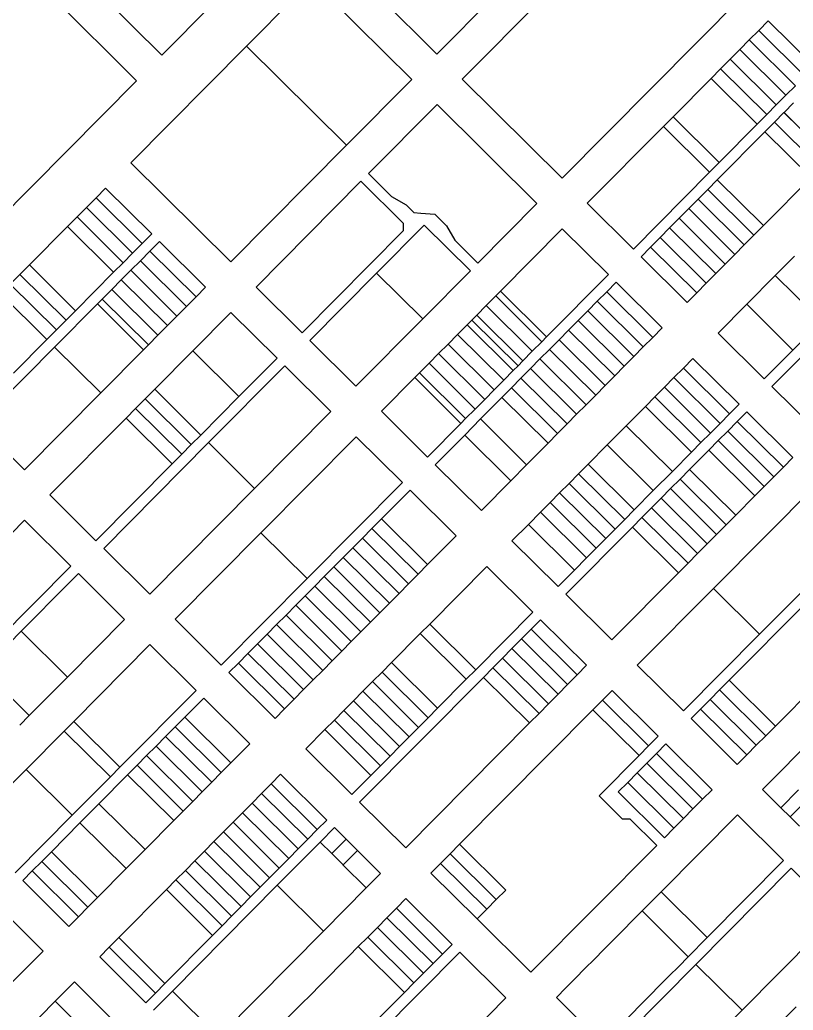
# Model space of a CAD drawing. Header units: inches. Extents: x 486468 to 494399, y 5455955 to 5460553.
# Drawn here: x 490676 to 491111, y 5458125 to 5458682 of the extents above; entities that cross this region are included whole.
import ezdxf

# ---------------------------------------------------------------- set-up
doc = ezdxf.new("R2010")
doc.units = ezdxf.units.IN
doc.header["$MEASUREMENT"] = 0
doc.layers.add('ParcelLines', color=10, linetype='Continuous')

msp = doc.modelspace()

# ---------------------------------------------------------------- linework, layer by layer
at = {"layer": 'ParcelLines', "color": 1}
for p, q in [((490741.336, 5458648.107), (490612.887, 5458775.606)), ((490924.634, 5458648.909), (491026.482, 5458751.61)), ((490698.437, 5458719.057), (490755.536, 5458662.407)), ((490854.084, 5458718.908), (490910.333, 5458663.059)), ((490803.125, 5458667.557), (490839.884, 5458704.607)), ((490839.884, 5458704.607), (490896.185, 5458648.808)), ((490910.333, 5458663.059), (490948.983, 5458702.059)), ((491082.631, 5458695.912), (490980.784, 5458593.21)), ((490755.536, 5458662.407), (490783.635, 5458690.707)), ((491096.841, 5458681.823), (491091.479, 5458676.419)), ((491122.782, 5458656.1), (491096.841, 5458681.823)), ((491091.479, 5458676.419), (491086.116, 5458671.014)), ((491117.42, 5458650.694), (491091.479, 5458676.419)), ((491086.116, 5458671.014), (491080.754, 5458665.61)), ((491086.116, 5458671.014), (491112.059, 5458645.289)), ((490738.038, 5458601.958), (490803.125, 5458667.557)), ((490803.125, 5458667.557), (490859.374, 5458611.747)), ((491080.754, 5458665.61), (491075.392, 5458660.206)), ((491106.697, 5458639.884), (491080.754, 5458665.61)), ((491075.392, 5458660.206), (491070.029, 5458654.801)), ((491075.392, 5458660.206), (491101.335, 5458634.478)), ((491070.029, 5458654.801), (491064.667, 5458649.397)), ((491095.973, 5458629.073), (491070.029, 5458654.801)), ((490635.792, 5458541.71), (490741.336, 5458648.107)), ((490896.185, 5458648.808), (490859.374, 5458611.747)), ((490980.784, 5458593.21), (490924.634, 5458648.909)), ((491064.667, 5458649.397), (491043.218, 5458627.779)), ((491064.667, 5458649.397), (491090.611, 5458623.667)), ((491106.697, 5458639.884), (491112.059, 5458645.289)), ((491101.335, 5458634.478), (491106.697, 5458639.884)), ((490910.434, 5458634.659), (490871.886, 5458595.858)), ((490936.384, 5458608.959), (490910.434, 5458634.659)), ((491095.973, 5458629.073), (491101.335, 5458634.478)), ((491111.023, 5458635.592), (491105.706, 5458630.232)), ((491043.218, 5458627.779), (491037.856, 5458622.375)), ((491043.218, 5458627.779), (491069.164, 5458602.046)), ((491090.611, 5458623.667), (491095.973, 5458629.073)), ((491094.936, 5458619.375), (491100.298, 5458624.781)), ((491100.298, 5458624.781), (491105.661, 5458630.186)), ((491126.242, 5458599.052), (491100.298, 5458624.781)), ((491105.661, 5458630.186), (491105.706, 5458630.232)), ((491105.661, 5458630.186), (491131.604, 5458604.459)), ((491105.706, 5458630.232), (491131.649, 5458604.504)), ((491037.856, 5458622.375), (490994.957, 5458579.14)), ((491063.802, 5458596.641), (491037.856, 5458622.375)), ((491068.126, 5458592.347), (491094.936, 5458619.375)), ((491069.164, 5458602.046), (491090.611, 5458623.667)), ((491094.936, 5458619.375), (491120.88, 5458593.646)), ((490859.374, 5458611.747), (490794.287, 5458546.208)), ((490940.684, 5458604.659), (490936.384, 5458608.959)), ((490966.635, 5458578.96), (490940.684, 5458604.659)), ((490794.287, 5458546.208), (490738.038, 5458601.958)), ((491063.802, 5458596.641), (491069.164, 5458602.046)), ((490808.537, 5458532.008), (490867.586, 5458591.508)), ((490867.586, 5458591.508), (490891.404, 5458567.92)), ((490871.886, 5458595.858), (490884.836, 5458582.959)), ((491020.907, 5458553.398), (491063.802, 5458596.641)), ((491062.763, 5458586.941), (491068.126, 5458592.347)), ((491094.072, 5458566.612), (491068.126, 5458592.347)), ((491120.88, 5458593.646), (491094.072, 5458566.612)), ((490718.529, 5458582.268), (490723.889, 5458587.658)), ((490723.889, 5458587.658), (490749.838, 5458561.958)), ((491057.401, 5458581.535), (491062.763, 5458586.941)), ((491062.763, 5458586.941), (491088.71, 5458561.206)), ((490713.149, 5458576.848), (490718.529, 5458582.268)), ((490718.529, 5458582.268), (490744.489, 5458556.558)), ((490884.836, 5458582.959), (490893.086, 5458578.259)), ((491052.039, 5458576.13), (491057.401, 5458581.535)), ((491083.349, 5458555.799), (491057.401, 5458581.535)), ((490707.8, 5458571.448), (490713.149, 5458576.848)), ((490739.079, 5458551.118), (490713.149, 5458576.848)), ((490893.086, 5458578.259), (490897.386, 5458574.009)), ((490933.435, 5458545.509), (490966.635, 5458578.96)), ((490994.957, 5458579.14), (491020.907, 5458553.398)), ((491046.677, 5458570.724), (491052.039, 5458576.13)), ((491052.039, 5458576.13), (491077.987, 5458550.392)), ((490702.44, 5458566.059), (490707.8, 5458571.448)), ((490707.8, 5458571.448), (490733.73, 5458545.718)), ((490897.386, 5458574.009), (490901.336, 5458573.659)), ((490901.336, 5458573.659), (490909.236, 5458572.959)), ((490909.236, 5458572.959), (490915.736, 5458566.509)), ((491041.315, 5458565.318), (491046.677, 5458570.724)), ((491072.625, 5458544.986), (491046.677, 5458570.724)), ((490681.001, 5458544.449), (490702.44, 5458566.059)), ((490702.44, 5458566.059), (490728.37, 5458540.329)), ((490891.424, 5458563.679), (490834.537, 5458506.308)), ((490876.386, 5458539.859), (490903.236, 5458566.909)), ((490891.404, 5458567.92), (490891.424, 5458563.679)), ((490903.236, 5458566.909), (490929.185, 5458541.159)), ((490915.736, 5458566.509), (490920.486, 5458558.359)), ((490946.135, 5458529.71), (490980.885, 5458564.76)), ((490980.885, 5458564.76), (491006.835, 5458539.062)), ((491035.953, 5458559.913), (491041.315, 5458565.318)), ((491041.315, 5458565.318), (491067.264, 5458539.579)), ((491094.072, 5458566.612), (491088.71, 5458561.206)), ((490749.838, 5458561.958), (490744.489, 5458556.558)), ((490920.486, 5458558.359), (490933.435, 5458545.509)), ((491030.591, 5458554.507), (491035.953, 5458559.913)), ((491061.902, 5458534.172), (491035.953, 5458559.913)), ((491088.71, 5458561.206), (491083.349, 5458555.799)), ((490744.489, 5458556.558), (490739.079, 5458551.118)), ((490748.788, 5458552.258), (490754.138, 5458557.658)), ((490754.138, 5458557.658), (490780.138, 5458531.908)), ((491025.228, 5458549.101), (491030.591, 5458554.507)), ((491030.591, 5458554.507), (491056.54, 5458528.766)), ((491083.349, 5458555.799), (491077.987, 5458550.392)), ((490739.079, 5458551.118), (490733.73, 5458545.718)), ((490738.08, 5458541.468), (490743.429, 5458546.858)), ((490743.429, 5458546.858), (490748.788, 5458552.258)), ((490743.429, 5458546.858), (490769.408, 5458521.098)), ((490774.758, 5458526.488), (490748.788, 5458552.258)), ((491051.179, 5458523.359), (491025.228, 5458549.101)), ((491077.987, 5458550.392), (491072.625, 5458544.986)), ((491111.515, 5458549.333), (491100.775, 5458538.523)), ((490675.621, 5458539.029), (490681.001, 5458544.449)), ((490706.931, 5458518.719), (490681.001, 5458544.449)), ((490733.73, 5458545.718), (490728.37, 5458540.329)), ((490732.68, 5458536.019), (490738.08, 5458541.468)), ((490764.048, 5458515.698), (490738.08, 5458541.468)), ((491072.625, 5458544.986), (491067.264, 5458539.579)), ((490670.242, 5458533.609), (490675.621, 5458539.029)), ((490675.621, 5458539.029), (490701.581, 5458513.319)), ((490728.37, 5458540.329), (490706.931, 5458518.719)), ((490727.33, 5458530.619), (490732.68, 5458536.019)), ((490732.68, 5458536.019), (490758.699, 5458510.298)), ((490838.837, 5458502.008), (490876.386, 5458539.859)), ((490902.337, 5458514.109), (490876.386, 5458539.859)), ((490929.185, 5458541.159), (490902.337, 5458514.109)), ((491006.835, 5458539.062), (490972.066, 5458503.981)), ((491067.264, 5458539.579), (491061.902, 5458534.172)), ((491100.775, 5458538.523), (491084.665, 5458522.333)), ((491100.775, 5458538.523), (491126.755, 5458512.744)), ((490696.201, 5458507.899), (490670.242, 5458533.609)), ((490721.98, 5458525.219), (490727.33, 5458530.619)), ((490753.32, 5458504.879), (490727.33, 5458530.619)), ((490780.138, 5458531.908), (490774.758, 5458526.488)), ((490808.537, 5458532.008), (490834.537, 5458506.308)), ((491005.885, 5458529.412), (491011.185, 5458534.762)), ((491011.185, 5458534.762), (491037.135, 5458509.012)), ((491061.902, 5458534.172), (491056.54, 5458528.766)), ((490664.882, 5458528.209), (490690.852, 5458502.499)), ((490719.29, 5458522.509), (490721.98, 5458525.219)), ((490721.98, 5458525.219), (490747.94, 5458499.459)), ((490774.758, 5458526.488), (490769.408, 5458521.098)), ((490938.086, 5458521.61), (490943.445, 5458527)), ((490943.445, 5458527), (490946.135, 5458529.71)), ((490969.376, 5458501.271), (490943.445, 5458527)), ((490972.066, 5458503.981), (490946.135, 5458529.71)), ((491000.535, 5458524.012), (491005.885, 5458529.412)), ((491031.856, 5458503.692), (491005.885, 5458529.412)), ((491056.54, 5458528.766), (491051.179, 5458523.359)), ((490695.192, 5458498.209), (490719.29, 5458522.509)), ((490745.25, 5458496.749), (490719.29, 5458522.509)), ((490769.408, 5458521.098), (490764.048, 5458515.698)), ((490932.737, 5458516.21), (490938.086, 5458521.61)), ((490938.086, 5458521.61), (490964.026, 5458495.871)), ((490995.185, 5458518.611), (491000.535, 5458524.012)), ((491000.535, 5458524.012), (491026.496, 5458498.302)), ((491084.665, 5458522.333), (491068.585, 5458506.163)), ((491110.655, 5458496.543), (491084.665, 5458522.333)), ((490701.581, 5458513.319), (490696.201, 5458507.899)), ((490706.931, 5458518.719), (490701.581, 5458513.319)), ((490764.048, 5458515.698), (490758.699, 5458510.298)), ((490772.948, 5458496.148), (490794.388, 5458517.758)), ((490794.388, 5458517.758), (490820.337, 5458492.008)), ((490902.337, 5458514.109), (490864.788, 5458476.26)), ((490927.337, 5458510.759), (490930.027, 5458513.469)), ((490930.027, 5458513.469), (490932.737, 5458516.21)), ((490955.986, 5458487.761), (490930.027, 5458513.469)), ((490958.676, 5458490.471), (490932.737, 5458516.21)), ((490989.806, 5458513.191), (490995.185, 5458518.611)), ((491021.146, 5458492.902), (490995.185, 5458518.611)), ((490696.201, 5458507.899), (490690.852, 5458502.499)), ((490758.699, 5458510.298), (490753.32, 5458504.879)), ((490921.987, 5458505.359), (490927.337, 5458510.759)), ((490927.337, 5458510.759), (490953.296, 5458485.051)), ((490979.106, 5458502.391), (490984.456, 5458507.791)), ((490984.456, 5458507.791), (490989.806, 5458513.191)), ((491010.396, 5458482.052), (490984.456, 5458507.791)), ((490989.806, 5458513.191), (491015.746, 5458487.452)), ((491037.135, 5458509.012), (491031.856, 5458503.692)), ((491110.655, 5458496.543), (491126.755, 5458512.744)), ((490690.852, 5458502.499), (490672.073, 5458483.58)), ((490753.32, 5458504.879), (490747.94, 5458499.459)), ((490916.627, 5458499.969), (490921.987, 5458505.359)), ((490947.946, 5458479.651), (490921.987, 5458505.359)), ((490972.066, 5458503.981), (490969.376, 5458501.271)), ((490973.726, 5458496.971), (490979.106, 5458502.391)), ((490979.106, 5458502.391), (491005.046, 5458476.652)), ((491031.856, 5458503.692), (491026.496, 5458498.302)), ((491068.585, 5458506.163), (491094.586, 5458480.363)), ((490652.294, 5458454.961), (490695.192, 5458498.209)), ((490695.192, 5458498.209), (490721.151, 5458472.449)), ((490745.25, 5458496.749), (490721.151, 5458472.449)), ((490747.94, 5458499.459), (490745.25, 5458496.749)), ((490864.788, 5458476.26), (490838.837, 5458502.008)), ((490911.277, 5458494.569), (490916.627, 5458499.969)), ((490916.627, 5458499.969), (490942.567, 5458474.231)), ((490969.376, 5458501.271), (490964.026, 5458495.871)), ((490968.346, 5458491.551), (490973.726, 5458496.971)), ((490999.696, 5458471.252), (490973.726, 5458496.971)), ((491026.496, 5458498.302), (491021.146, 5458492.902)), ((491120.325, 5458497.674), (491098.886, 5458476.113)), ((490751.481, 5458474.519), (490772.948, 5458496.148)), ((490798.898, 5458470.398), (490772.948, 5458496.148)), ((490820.337, 5458492.008), (490798.898, 5458470.398)), ((490905.897, 5458489.15), (490911.277, 5458494.569)), ((490937.217, 5458468.831), (490911.277, 5458494.569)), ((490964.026, 5458495.871), (490958.676, 5458490.471)), ((490962.996, 5458486.151), (490968.346, 5458491.551)), ((490968.346, 5458491.551), (490994.316, 5458465.832)), ((491021.146, 5458492.902), (491015.746, 5458487.452)), ((491054.436, 5458491.862), (491049.086, 5458486.462)), ((491080.386, 5458466.113), (491054.436, 5458491.862)), ((491094.586, 5458480.363), (491110.655, 5458496.543)), ((490781.809, 5458444.489), (490824.687, 5458487.708)), ((490824.687, 5458487.708), (490850.638, 5458462.009)), ((490900.547, 5458483.75), (490905.897, 5458489.15)), ((490905.897, 5458489.15), (490931.838, 5458463.411)), ((490955.986, 5458487.761), (490953.296, 5458485.051)), ((490958.676, 5458490.471), (490955.986, 5458487.761)), ((490957.646, 5458480.751), (490962.996, 5458486.151)), ((490988.936, 5458460.412), (490962.996, 5458486.151)), ((491015.746, 5458487.452), (491010.396, 5458482.052)), ((491049.086, 5458486.462), (491043.706, 5458481.042)), ((491075.026, 5458460.723), (491049.086, 5458486.462)), ((490879.088, 5458462.11), (490897.857, 5458481.04)), ((490897.857, 5458481.04), (490900.547, 5458483.75)), ((490923.828, 5458455.321), (490897.857, 5458481.04)), ((490926.488, 5458458.011), (490900.547, 5458483.75)), ((490953.296, 5458485.051), (490947.946, 5458479.651)), ((490952.296, 5458475.351), (490957.646, 5458480.751)), ((490957.646, 5458480.751), (490983.587, 5458455.011)), ((491010.396, 5458482.052), (491005.046, 5458476.652)), ((491043.706, 5458481.042), (491038.356, 5458475.642)), ((491043.706, 5458481.042), (491069.676, 5458455.323)), ((490746.131, 5458469.119), (490751.481, 5458474.519)), ((490751.481, 5458474.519), (490777.429, 5458448.768)), ((490947.946, 5458479.651), (490942.567, 5458474.231)), ((490946.917, 5458469.931), (490952.296, 5458475.351)), ((490978.237, 5458449.611), (490952.296, 5458475.351)), ((491005.046, 5458476.652), (490999.696, 5458471.252)), ((491038.356, 5458475.642), (491032.996, 5458470.252)), ((491064.296, 5458449.903), (491038.356, 5458475.642)), ((491098.886, 5458476.113), (491124.836, 5458450.314)), ((490721.151, 5458472.449), (490678.244, 5458429.211)), ((490740.751, 5458463.699), (490746.131, 5458469.119)), ((490772.079, 5458443.369), (490746.131, 5458469.119)), ((490798.898, 5458470.398), (490777.429, 5458448.768)), ((490937.217, 5458468.831), (490931.838, 5458463.411)), ((490934.898, 5458457.801), (490946.917, 5458469.931)), ((490942.567, 5458474.231), (490937.217, 5458468.831)), ((490972.857, 5458444.191), (490946.917, 5458469.931)), ((490999.696, 5458471.252), (490994.316, 5458465.832)), ((491032.996, 5458470.252), (491027.646, 5458464.852)), ((491032.996, 5458470.252), (491058.936, 5458444.513)), ((490735.401, 5458458.299), (490740.751, 5458463.699)), ((490740.751, 5458463.699), (490766.73, 5458437.97)), ((490931.838, 5458463.411), (490926.488, 5458458.011)), ((490994.316, 5458465.832), (490988.936, 5458460.412)), ((491027.646, 5458464.852), (491016.896, 5458454.002)), ((491053.587, 5458439.113), (491027.646, 5458464.852)), ((491075.026, 5458460.723), (491080.386, 5458466.113)), ((490692.494, 5458415.061), (490735.401, 5458458.299)), ((490761.351, 5458432.55), (490735.401, 5458458.299)), ((490850.638, 5458462.009), (490807.739, 5458418.759)), ((490905.038, 5458436.36), (490879.088, 5458462.11)), ((490926.488, 5458458.011), (490923.828, 5458455.321)), ((490925.968, 5458448.781), (490934.898, 5458457.801)), ((490934.898, 5458457.801), (490960.828, 5458432.071)), ((490988.936, 5458460.412), (490983.587, 5458455.011)), ((491069.676, 5458455.323), (491075.026, 5458460.723)), ((491084.736, 5458461.813), (491079.356, 5458456.393)), ((491110.686, 5458436.063), (491084.736, 5458461.813)), ((490678.244, 5458429.211), (490652.294, 5458454.961)), ((490923.828, 5458455.321), (490905.038, 5458436.36)), ((490983.587, 5458455.011), (490978.237, 5458449.611)), ((491016.896, 5458454.002), (491006.187, 5458443.212)), ((491042.847, 5458428.302), (491016.896, 5458454.002)), ((491064.296, 5458449.903), (491069.676, 5458455.323)), ((491079.356, 5458456.393), (491073.996, 5458451.003)), ((491105.327, 5458430.673), (491079.356, 5458456.393)), ((490777.429, 5458448.768), (490772.079, 5458443.369)), ((490864.938, 5458447.81), (490811.289, 5458393.759)), ((490890.888, 5458422.11), (490864.938, 5458447.81)), ((490909.388, 5458432.06), (490925.968, 5458448.781)), ((490951.888, 5458423.061), (490925.968, 5458448.781)), ((490978.237, 5458449.611), (490972.857, 5458444.191)), ((491058.936, 5458444.513), (491064.296, 5458449.903)), ((491073.996, 5458451.003), (491068.646, 5458445.603)), ((491073.996, 5458451.003), (491099.947, 5458425.253)), ((490781.809, 5458444.489), (490722.793, 5458385.011)), ((490772.079, 5458443.369), (490766.73, 5458437.97)), ((490781.809, 5458444.489), (490807.739, 5458418.759)), ((490972.857, 5458444.191), (490960.828, 5458432.071)), ((491006.187, 5458443.212), (490995.487, 5458432.412)), ((491032.117, 5458417.482), (491006.187, 5458443.212)), ((491053.587, 5458439.113), (491058.936, 5458444.513)), ((491068.646, 5458445.603), (491063.286, 5458440.213)), ((491094.587, 5458419.863), (491068.646, 5458445.603)), ((490766.73, 5458437.97), (490761.351, 5458432.55)), ((491042.847, 5458428.302), (491053.587, 5458439.113)), ((491063.286, 5458440.213), (491052.557, 5458429.393)), ((491063.286, 5458440.213), (491089.227, 5458414.473)), ((491105.327, 5458430.673), (491110.686, 5458436.063)), ((490761.351, 5458432.55), (490718.443, 5458389.311)), ((490935.338, 5458406.361), (490909.388, 5458432.06)), ((490960.828, 5458432.071), (490951.888, 5458423.061)), ((490995.487, 5458432.412), (490990.107, 5458426.992)), ((491021.377, 5458406.672), (490995.487, 5458432.412)), ((491099.947, 5458425.253), (491105.327, 5458430.673)), ((490990.107, 5458426.992), (490984.727, 5458421.572)), ((490990.107, 5458426.992), (491016.027, 5458401.272)), ((491032.117, 5458417.482), (491042.847, 5458428.302)), ((491052.557, 5458429.393), (491047.197, 5458424.003)), ((491078.487, 5458403.663), (491052.557, 5458429.393)), ((491094.587, 5458419.863), (491099.947, 5458425.253)), ((490807.739, 5458418.759), (490748.743, 5458359.261)), ((490837.219, 5458368.02), (490890.888, 5458422.11)), ((490951.888, 5458423.061), (490935.338, 5458406.361)), ((490984.727, 5458421.572), (490979.377, 5458416.172)), ((491010.667, 5458395.882), (490984.727, 5458421.572)), ((491041.847, 5458418.602), (491036.467, 5458413.182)), ((491047.197, 5458424.003), (491041.847, 5458418.602)), ((491067.747, 5458392.853), (491041.847, 5458418.602)), ((491047.197, 5458424.003), (491073.127, 5458398.273)), ((491124.937, 5458421.914), (491065.938, 5458362.513)), ((491089.227, 5458414.473), (491094.587, 5458419.863)), ((490718.443, 5458389.311), (490692.494, 5458415.061)), ((490879.099, 5458401.6), (490895.188, 5458417.81)), ((490895.188, 5458417.81), (490921.189, 5458392.061)), ((490979.377, 5458416.172), (490974.017, 5458410.771)), ((490979.377, 5458416.172), (491005.317, 5458390.482)), ((491021.377, 5458406.672), (491032.117, 5458417.482)), ((491036.467, 5458413.182), (491031.087, 5458407.762)), ((491036.467, 5458413.182), (491062.387, 5458387.463)), ((491078.487, 5458403.663), (491089.227, 5458414.473)), ((490974.017, 5458410.771), (490968.668, 5458405.381)), ((490999.938, 5458385.062), (490974.017, 5458410.771)), ((491031.087, 5458407.762), (491025.727, 5458402.372)), ((491057.037, 5458382.063), (491031.087, 5458407.762)), ((490968.668, 5458405.381), (490961.798, 5458398.451)), ((490968.668, 5458405.381), (490994.578, 5458379.672)), ((491016.027, 5458401.272), (491021.377, 5458406.672)), ((491025.727, 5458402.372), (491020.367, 5458396.972)), ((491025.727, 5458402.372), (491051.678, 5458376.673)), ((491073.127, 5458398.273), (491078.487, 5458403.663)), ((490624.658, 5458346.754), (490678.294, 5458400.812)), ((490678.294, 5458400.812), (490704.244, 5458375.062)), ((490873.749, 5458396.2), (490879.099, 5458401.6)), ((490905.099, 5458375.851), (490879.099, 5458401.6)), ((490961.798, 5458398.451), (490952.589, 5458389.161)), ((490987.728, 5458372.772), (490961.798, 5458398.451)), ((491020.367, 5458396.972), (490982.839, 5458359.162)), ((491010.667, 5458395.882), (491016.027, 5458401.272)), ((491046.298, 5458371.253), (491020.367, 5458396.972)), ((491067.747, 5458392.853), (491073.127, 5458398.273)), ((490811.289, 5458393.759), (490762.993, 5458345.111)), ((490811.289, 5458393.759), (490837.219, 5458368.02)), ((490863.019, 5458385.38), (490868.369, 5458390.78)), ((490868.369, 5458390.78), (490873.749, 5458396.2)), ((490894.369, 5458365.04), (490868.369, 5458390.78)), ((490873.749, 5458396.2), (490899.719, 5458370.43)), ((490921.189, 5458392.061), (490905.099, 5458375.851)), ((491005.317, 5458390.482), (491010.667, 5458395.882)), ((491062.387, 5458387.463), (491067.747, 5458392.853)), ((491091.938, 5458336.714), (491150.937, 5458396.114)), ((490857.639, 5458379.96), (490863.019, 5458385.38)), ((490863.019, 5458385.38), (490889.009, 5458359.64)), ((490952.589, 5458389.161), (490978.489, 5458363.462)), ((490999.938, 5458385.062), (491005.317, 5458390.482)), ((491057.037, 5458382.063), (491062.387, 5458387.463)), ((490748.743, 5458359.261), (490722.793, 5458385.011)), ((490852.279, 5458374.56), (490857.639, 5458379.96)), ((490883.609, 5458354.2), (490857.639, 5458379.96)), ((490987.728, 5458372.772), (490994.578, 5458379.672)), ((490994.578, 5458379.672), (490999.938, 5458385.062)), ((491051.678, 5458376.673), (491057.037, 5458382.063)), ((490704.244, 5458375.062), (490650.637, 5458321.024)), ((490846.929, 5458369.17), (490852.279, 5458374.56)), ((490852.279, 5458374.56), (490878.25, 5458348.8)), ((490905.099, 5458375.851), (490899.719, 5458370.43)), ((490938.439, 5458374.861), (490906.26, 5458342.441)), ((490964.339, 5458349.161), (490938.439, 5458374.861)), ((491046.298, 5458371.253), (491051.678, 5458376.673)), ((490703.194, 5458365.362), (490708.594, 5458370.812)), ((490708.594, 5458370.812), (490734.544, 5458345.061)), ((490841.549, 5458363.75), (490846.929, 5458369.17)), ((490872.89, 5458343.41), (490846.929, 5458369.17)), ((490899.719, 5458370.43), (490894.369, 5458365.04)), ((490978.489, 5458363.462), (490987.728, 5458372.772)), ((491008.738, 5458333.462), (491046.298, 5458371.253)), ((490788.941, 5458319.36), (490837.219, 5458368.02)), ((490836.2, 5458358.35), (490841.549, 5458363.75)), ((490841.549, 5458363.75), (490867.51, 5458337.99)), ((490894.369, 5458365.04), (490889.009, 5458359.64)), ((490830.84, 5458352.96), (490836.2, 5458358.35)), ((490862.16, 5458332.6), (490836.2, 5458358.35)), ((490889.009, 5458359.64), (490883.609, 5458354.2)), ((490982.839, 5458359.162), (491008.738, 5458333.462)), ((491065.938, 5458362.513), (491023.039, 5458319.312)), ((491065.938, 5458362.513), (491091.938, 5458336.714)), ((490825.44, 5458347.509), (490830.84, 5458352.96)), ((490830.84, 5458352.96), (490856.8, 5458327.2)), ((490883.609, 5458354.2), (490878.25, 5458348.8)), ((491117.728, 5458354.025), (491074.839, 5458310.814)), ((490820.08, 5458342.109), (490825.44, 5458347.509)), ((490851.44, 5458321.81), (490825.44, 5458347.509)), ((490878.25, 5458348.8), (490872.89, 5458343.41)), ((490932.2, 5458316.751), (490964.339, 5458349.161)), ((490702.345, 5458312.612), (490734.544, 5458345.061)), ((490762.993, 5458345.111), (490788.941, 5458319.36)), ((490814.73, 5458336.719), (490820.08, 5458342.109)), ((490820.08, 5458342.109), (490846.04, 5458316.36)), ((490872.89, 5458343.41), (490867.51, 5458337.99)), ((490906.26, 5458342.441), (490900.9, 5458337.051)), ((490906.26, 5458342.441), (490932.2, 5458316.751)), ((490968.639, 5458344.862), (490963.289, 5458339.462)), ((490994.59, 5458319.212), (490968.639, 5458344.862)), ((490654.947, 5458316.714), (490676.406, 5458338.353)), ((490676.406, 5458338.353), (490702.345, 5458312.612)), ((490809.38, 5458331.319), (490814.73, 5458336.719)), ((490840.69, 5458310.96), (490814.73, 5458336.719)), ((490867.51, 5458337.99), (490862.16, 5458332.6)), ((490900.9, 5458337.051), (490884.79, 5458320.81)), ((490926.82, 5458311.331), (490900.9, 5458337.051)), ((490963.289, 5458339.462), (490957.94, 5458334.061)), ((490963.289, 5458339.462), (490989.21, 5458313.782)), ((491049.039, 5458293.513), (491091.938, 5458336.714)), ((490705.936, 5458287.623), (490748.843, 5458330.861)), ((490748.843, 5458330.861), (490774.793, 5458305.11)), ((490804, 5458325.9), (490809.38, 5458331.319)), ((490809.38, 5458331.319), (490835.33, 5458305.57)), ((490862.16, 5458332.6), (490856.8, 5458327.2)), ((490957.94, 5458334.061), (490952.59, 5458328.661)), ((490983.84, 5458308.362), (490957.94, 5458334.061)), ((490798.641, 5458320.51), (490804, 5458325.9)), ((490829.951, 5458300.15), (490804, 5458325.9)), ((490856.8, 5458327.2), (490851.44, 5458321.81)), ((490952.59, 5458328.661), (490947.24, 5458323.261)), ((490952.59, 5458328.661), (490978.49, 5458302.962)), ((491100.829, 5458285.025), (491143.738, 5458328.265)), ((490793.291, 5458315.11), (490798.641, 5458320.51)), ((490798.641, 5458320.51), (490824.601, 5458294.76)), ((490851.44, 5458321.81), (490846.04, 5458316.36)), ((490884.79, 5458320.81), (490879.43, 5458315.41)), ((490884.79, 5458320.81), (490910.74, 5458295.111)), ((490947.24, 5458323.261), (490941.89, 5458317.861)), ((490973.14, 5458297.562), (490947.24, 5458323.261)), ((490989.21, 5458313.782), (490994.59, 5458319.212)), ((491023.039, 5458319.312), (491049.039, 5458293.513)), ((490654.947, 5458316.714), (490680.887, 5458290.973)), ((490819.241, 5458289.36), (490793.291, 5458315.11)), ((490846.04, 5458316.36), (490840.69, 5458310.96)), ((490879.43, 5458315.41), (490874.08, 5458310.02)), ((490905.39, 5458289.711), (490879.43, 5458315.41)), ((490926.82, 5458311.331), (490932.2, 5458316.751)), ((490941.89, 5458317.861), (490936.51, 5458312.441)), ((490941.89, 5458317.861), (490967.79, 5458292.162)), ((490983.84, 5458308.362), (490989.21, 5458313.782)), ((491157.905, 5458314.2), (491093.594, 5458249.398)), ((490702.345, 5458312.612), (490680.887, 5458290.973)), ((490840.69, 5458310.96), (490835.33, 5458305.57)), ((490936.51, 5458312.441), (490866.841, 5458242.16)), ((490874.08, 5458310.02), (490868.7, 5458304.6)), ((490874.08, 5458310.02), (490900.031, 5458284.321)), ((490910.74, 5458295.111), (490926.82, 5458311.331)), ((490962.44, 5458286.762), (490936.51, 5458312.441)), ((490978.49, 5458302.962), (490983.84, 5458308.362)), ((491074.839, 5458310.814), (491069.459, 5458305.394)), ((491074.839, 5458310.814), (491100.829, 5458285.025)), ((490774.793, 5458305.11), (490731.885, 5458261.872)), ((490835.33, 5458305.57), (490829.951, 5458300.15)), ((490868.7, 5458304.6), (490863.34, 5458299.21)), ((490894.661, 5458278.901), (490868.7, 5458304.6)), ((490973.14, 5458297.562), (490978.49, 5458302.962)), ((491008.887, 5458305.053), (491003.525, 5458299.647)), ((491034.869, 5458279.295), (491008.887, 5458305.053)), ((491069.459, 5458305.394), (491064.099, 5458300.004)), ((491095.479, 5458279.625), (491069.459, 5458305.394)), ((490768.383, 5458290.021), (490779.093, 5458300.81)), ((490779.093, 5458300.81), (490805.041, 5458275.06)), ((490829.951, 5458300.15), (490824.601, 5458294.76)), ((490863.34, 5458299.21), (490857.991, 5458293.81)), ((490863.34, 5458299.21), (490889.311, 5458273.501)), ((490967.79, 5458292.162), (490973.14, 5458297.562)), ((491003.525, 5458299.647), (490998.162, 5458294.241)), ((491003.525, 5458299.647), (491029.506, 5458273.888)), ((491064.099, 5458300.004), (491058.749, 5458294.604)), ((491064.099, 5458300.004), (491090.099, 5458274.204)), ((490680.887, 5458290.973), (490675.527, 5458285.583)), ((490824.601, 5458294.76), (490819.241, 5458289.36)), ((490857.991, 5458293.81), (490852.631, 5458288.42)), ((490883.931, 5458268.071), (490857.991, 5458293.81)), ((490905.39, 5458289.711), (490910.74, 5458295.111)), ((490998.162, 5458294.241), (490923.088, 5458218.56)), ((490962.44, 5458286.762), (490967.79, 5458292.162)), ((491024.143, 5458268.481), (490998.162, 5458294.241)), ((491058.749, 5458294.604), (491053.389, 5458289.214)), ((491084.739, 5458268.814), (491058.749, 5458294.604)), ((490700.586, 5458282.223), (490705.936, 5458287.623)), ((490705.936, 5458287.623), (490731.885, 5458261.872)), ((490763.034, 5458284.621), (490768.383, 5458290.021)), ((490768.383, 5458290.021), (490794.333, 5458264.27)), ((490852.631, 5458288.42), (490847.281, 5458283.02)), ((490852.631, 5458288.42), (490878.571, 5458262.681)), ((490892.792, 5458216.461), (490962.44, 5458286.762)), ((490900.031, 5458284.321), (490905.39, 5458289.711)), ((491053.389, 5458289.214), (491079.389, 5458263.414)), ((491095.479, 5458279.625), (491100.829, 5458285.025)), ((490679.148, 5458260.614), (490700.586, 5458282.223)), ((490726.536, 5458256.472), (490700.586, 5458282.223)), ((490757.654, 5458279.201), (490763.034, 5458284.621)), ((490788.983, 5458258.87), (490763.034, 5458284.621)), ((490836.541, 5458272.21), (490847.281, 5458283.02)), ((490873.221, 5458257.28), (490847.281, 5458283.02)), ((490894.661, 5458278.901), (490900.031, 5458284.321)), ((491029.506, 5458273.888), (491034.869, 5458279.295)), ((491090.099, 5458274.204), (491095.479, 5458279.625)), ((490746.955, 5458268.402), (490752.304, 5458273.801)), ((490752.304, 5458273.801), (490757.654, 5458279.201)), ((490778.254, 5458248.051), (490752.304, 5458273.801)), ((490757.654, 5458279.201), (490783.633, 5458253.471)), ((490794.333, 5458264.27), (490805.041, 5458275.06)), ((490889.311, 5458273.501), (490894.661, 5458278.901)), ((491024.143, 5458268.481), (491029.506, 5458273.888)), ((491039.197, 5458275.004), (491033.833, 5458269.597)), ((491065.178, 5458249.246), (491039.197, 5458275.004)), ((491084.739, 5458268.814), (491090.099, 5458274.204)), ((490741.575, 5458262.982), (490746.955, 5458268.402)), ((490746.955, 5458268.402), (490772.904, 5458242.651)), ((490836.541, 5458272.21), (490862.491, 5458246.46)), ((490883.931, 5458268.071), (490889.311, 5458273.501)), ((491001.616, 5458245.769), (491024.143, 5458268.481)), ((491033.833, 5458269.597), (491028.469, 5458264.189)), ((491033.833, 5458269.597), (491059.814, 5458243.838)), ((491079.389, 5458263.414), (491084.739, 5458268.814)), ((490736.195, 5458257.562), (490741.575, 5458262.982)), ((490767.554, 5458237.251), (490741.575, 5458262.982)), ((490794.333, 5458264.27), (490788.983, 5458258.87)), ((490873.221, 5458257.28), (490878.571, 5458262.681)), ((490878.571, 5458262.681), (490883.931, 5458268.071)), ((491028.469, 5458264.189), (491023.106, 5458258.782)), ((491054.449, 5458238.429), (491028.469, 5458264.189)), ((490646.95, 5458228.165), (490679.148, 5458260.614)), ((490705.097, 5458234.863), (490679.148, 5458260.614)), ((490720.146, 5458241.363), (490736.195, 5458257.562)), ((490731.885, 5458261.872), (490726.536, 5458256.472)), ((490736.195, 5458257.562), (490762.175, 5458231.831)), ((490788.983, 5458258.87), (490783.633, 5458253.471)), ((490822.391, 5458257.91), (490817.041, 5458252.51)), ((490848.342, 5458232.16), (490822.391, 5458257.91)), ((490873.221, 5458257.28), (490862.491, 5458246.46)), ((491023.106, 5458258.782), (491017.742, 5458253.374)), ((491023.106, 5458258.782), (491049.085, 5458233.02)), ((490726.536, 5458256.472), (490705.097, 5458234.863)), ((490783.633, 5458253.471), (490778.254, 5458248.051)), ((490817.041, 5458252.51), (490811.661, 5458247.09)), ((490842.992, 5458226.76), (490817.041, 5458252.51)), ((491017.742, 5458253.374), (491012.379, 5458247.967)), ((491043.72, 5458227.612), (491017.742, 5458253.374)), ((490778.254, 5458248.051), (490772.904, 5458242.651)), ((490811.661, 5458247.09), (490806.312, 5458241.69)), ((490811.661, 5458247.09), (490837.642, 5458221.36)), ((491012.379, 5458247.967), (491038.356, 5458222.203)), ((491059.814, 5458243.838), (491065.178, 5458249.246)), ((491093.594, 5458249.398), (491103.985, 5458239.092)), ((491103.985, 5458239.092), (491113.902, 5458249.085)), ((490709.417, 5458230.543), (490720.146, 5458241.363)), ((490746.096, 5458215.612), (490720.146, 5458241.363)), ((490772.904, 5458242.651), (490767.554, 5458237.251)), ((490806.312, 5458241.69), (490800.952, 5458236.3)), ((490832.292, 5458215.96), (490806.312, 5458241.69)), ((490866.841, 5458242.16), (490892.792, 5458216.461)), ((491001.616, 5458245.769), (491014.595, 5458232.897)), ((491054.449, 5458238.429), (491059.814, 5458243.838)), ((491109.18, 5458233.939), (491119.097, 5458243.933)), ((490705.097, 5458234.863), (490672.899, 5458202.415)), ((490767.554, 5458237.251), (490762.175, 5458231.831)), ((490800.952, 5458236.3), (490795.603, 5458230.9)), ((490800.952, 5458236.3), (490826.912, 5458210.54)), ((491079.44, 5458235.114), (491036.522, 5458191.834)), ((491049.085, 5458233.02), (491054.449, 5458238.429)), ((491105.44, 5458209.365), (491079.44, 5458235.114)), ((491103.985, 5458239.092), (491109.18, 5458233.939)), ((490693.358, 5458214.354), (490709.417, 5458230.543)), ((490735.386, 5458204.822), (490709.417, 5458230.543)), ((490762.175, 5458231.831), (490746.096, 5458215.612)), ((490795.603, 5458230.9), (490790.224, 5458225.47)), ((490821.562, 5458205.14), (490795.603, 5458230.9)), ((490842.992, 5458226.76), (490848.342, 5458232.16)), ((491014.595, 5458232.897), (491018.904, 5458232.914)), ((491018.904, 5458232.914), (491034.065, 5458217.877)), ((491043.72, 5458227.612), (491049.085, 5458233.02)), ((491109.18, 5458233.939), (491114.375, 5458228.787)), ((490790.224, 5458225.47), (490784.854, 5458220.051)), ((490790.224, 5458225.47), (490816.182, 5458199.72)), ((490837.642, 5458221.36), (490842.992, 5458226.76)), ((490852.692, 5458227.91), (490844.632, 5458219.77)), ((490859.192, 5458221.46), (490852.692, 5458227.91)), ((491038.356, 5458222.203), (491043.72, 5458227.612)), ((490784.854, 5458220.051), (490779.494, 5458214.661)), ((490810.832, 5458194.32), (490784.854, 5458220.051)), ((490844.632, 5458219.77), (490820.512, 5458195.44)), ((490832.292, 5458215.96), (490837.642, 5458221.36)), ((490851.132, 5458213.35), (490844.632, 5458219.77)), ((490851.132, 5458213.35), (490859.192, 5458221.46)), ((490865.662, 5458215.041), (490859.192, 5458221.46)), ((490923.088, 5458218.56), (490917.725, 5458213.154)), ((490949.06, 5458192.783), (490923.088, 5458218.56)), ((490687.978, 5458208.934), (490693.358, 5458214.354)), ((490693.358, 5458214.354), (490719.307, 5458188.613)), ((490735.386, 5458204.822), (490746.096, 5458215.612)), ((490779.494, 5458214.661), (490774.145, 5458209.261)), ((490779.494, 5458214.661), (490805.454, 5458188.9)), ((490826.912, 5458210.54), (490832.292, 5458215.96)), ((490857.638, 5458206.906), (490851.132, 5458213.35)), ((490865.662, 5458215.041), (490857.638, 5458206.906)), ((490878.642, 5458202.161), (490865.662, 5458215.041)), ((490917.725, 5458213.154), (490912.363, 5458207.749)), ((490917.725, 5458213.154), (490943.697, 5458187.376)), ((491034.065, 5458217.877), (490963.262, 5458146.492)), ((490682.599, 5458203.514), (490687.978, 5458208.934)), ((490713.948, 5458183.213), (490687.978, 5458208.934)), ((490774.145, 5458209.261), (490768.795, 5458203.861)), ((490800.104, 5458183.5), (490774.145, 5458209.261)), ((490821.562, 5458205.14), (490826.912, 5458210.54)), ((490857.602, 5458206.869), (490857.638, 5458206.906)), ((490857.602, 5458206.869), (490870.542, 5458194.011)), ((490912.363, 5458207.749), (490907, 5458202.343)), ((490938.334, 5458181.969), (490912.363, 5458207.749)), ((491062.492, 5458166.064), (491105.44, 5458209.365)), ((490677.249, 5458198.115), (490682.599, 5458203.514)), ((490682.599, 5458203.514), (490708.548, 5458177.764)), ((490719.307, 5458188.613), (490735.386, 5458204.822)), ((490768.795, 5458203.861), (490763.445, 5458198.462)), ((490768.795, 5458203.861), (490794.754, 5458178.101)), ((490816.182, 5458199.72), (490821.562, 5458205.14)), ((490876.592, 5458200.111), (490878.642, 5458202.161)), ((490907, 5458202.343), (490932.971, 5458176.562)), ((491109.74, 5458205.065), (491056.082, 5458150.974)), ((491135.691, 5458179.315), (491109.74, 5458205.065)), ((490703.199, 5458172.364), (490677.249, 5458198.115)), ((490763.445, 5458198.462), (490758.066, 5458193.042)), ((490789.405, 5458172.701), (490763.445, 5458198.462)), ((490810.832, 5458194.32), (490816.182, 5458199.72)), ((490870.542, 5458194.011), (490876.592, 5458200.111)), ((490731.257, 5458166.003), (490758.066, 5458193.042)), ((490758.066, 5458193.042), (490784.055, 5458167.301)), ((490820.512, 5458195.44), (490761.547, 5458135.962)), ((490805.454, 5458188.9), (490810.832, 5458194.32)), ((490846.443, 5458169.71), (490820.512, 5458195.44)), ((490870.542, 5458194.011), (490846.443, 5458169.71)), ((490949.06, 5458192.783), (490943.697, 5458187.376)), ((491036.522, 5458191.834), (491025.792, 5458181.014)), ((491036.522, 5458191.834), (491062.492, 5458166.064)), ((490719.307, 5458188.613), (490713.948, 5458183.213)), ((490800.104, 5458183.5), (490805.454, 5458188.9)), ((490887.542, 5458182.561), (490892.892, 5458187.961)), ((490892.892, 5458187.961), (490918.892, 5458162.212)), ((490943.697, 5458187.376), (490938.334, 5458181.969)), ((490663.1, 5458183.865), (490688.685, 5458158.477)), ((490713.948, 5458183.213), (490708.548, 5458177.764)), ((490794.754, 5458178.101), (490800.104, 5458183.5)), ((490882.182, 5458177.161), (490887.542, 5458182.561)), ((490887.542, 5458182.561), (490913.513, 5458156.792)), ((490938.334, 5458181.969), (490932.971, 5458176.562)), ((491025.792, 5458181.014), (491051.762, 5458155.244)), ((491082.043, 5458125.215), (491135.691, 5458179.315)), ((490708.548, 5458177.764), (490703.199, 5458172.364)), ((490789.405, 5458172.701), (490794.754, 5458178.101)), ((490876.832, 5458171.771), (490882.182, 5458177.161)), ((490908.163, 5458151.392), (490882.182, 5458177.161)), ((490932.971, 5458176.562), (490963.262, 5458146.492)), ((490784.055, 5458167.301), (490789.405, 5458172.701)), ((490787.446, 5458110.211), (490846.443, 5458169.71)), ((490871.453, 5458166.351), (490876.832, 5458171.771)), ((490876.832, 5458171.771), (490902.783, 5458145.972)), ((490731.257, 5458166.003), (490725.898, 5458160.613)), ((490757.227, 5458140.242), (490731.257, 5458166.003)), ((490784.055, 5458167.301), (490757.227, 5458140.242)), ((490866.103, 5458160.951), (490871.453, 5458166.351)), ((490897.403, 5458140.552), (490871.453, 5458166.351)), ((491051.762, 5458155.244), (491062.492, 5458166.064)), ((490688.685, 5458158.477), (490667.206, 5458136.861)), ((490725.898, 5458160.613), (490720.548, 5458155.213)), ((490725.898, 5458160.613), (490751.877, 5458134.842)), ((490866.103, 5458160.951), (490892.053, 5458135.162)), ((490874.923, 5458109.232), (490923.193, 5458157.912)), ((490913.513, 5458156.792), (490908.163, 5458151.392)), ((490918.892, 5458162.212), (490913.513, 5458156.792)), ((490923.193, 5458157.912), (490949.143, 5458132.113)), ((490720.548, 5458155.213), (490746.497, 5458129.413)), ((490908.163, 5458151.392), (490902.783, 5458145.972)), ((490902.783, 5458145.972), (490897.403, 5458140.552)), ((491056.082, 5458150.974), (491007.793, 5458102.314)), ((491056.082, 5458150.974), (491082.043, 5458125.215)), ((490695.568, 5458130.251), (490706.298, 5458141.07)), ((490706.298, 5458141.07), (490732.253, 5458115.292)), ((490751.877, 5458134.842), (490757.227, 5458140.242)), ((490897.403, 5458140.552), (490892.053, 5458135.162)), ((490746.497, 5458129.413), (490751.877, 5458134.842)), ((490761.547, 5458135.962), (490750.847, 5458125.163)), ((490761.547, 5458135.962), (490787.446, 5458110.211)), ((490670.138, 5458104.608), (490695.568, 5458130.251)), ((490721.061, 5458104.928), (490695.568, 5458130.251)), ((490900.884, 5458083.472), (490949.143, 5458132.113)), ((490977.543, 5458132.363), (491003.493, 5458106.564)), ((491033.744, 5458076.514), (491082.043, 5458125.215)), ((491112.492, 5458127.165), (491097.453, 5458112.005))]:
    msp.add_line(p, q, dxfattribs=at)
for points in [[(490703.194, 5458365.362), (490703.192, 5458365.364), (490676.406, 5458338.353)], [(491025.792, 5458181.014), (491020.442, 5458175.614), (491015.092, 5458170.214), (491009.712, 5458164.794), (491004.332, 5458159.374), (490998.982, 5458153.973), (490993.602, 5458148.553), (490988.253, 5458143.153), (490982.893, 5458137.763), (490977.543, 5458132.363)], [(490812.435, 5458106.861), (490817.795, 5458112.26), (490823.195, 5458117.71), (490828.543, 5458123.11), (490833.903, 5458128.5), (490839.283, 5458133.92), (490844.633, 5458139.321), (490849.993, 5458144.711), (490855.343, 5458150.111), (490860.743, 5458155.561), (490866.103, 5458160.951)], [(491003.493, 5458106.564), (491008.873, 5458111.984), (491014.223, 5458117.384), (491019.573, 5458122.784), (491024.953, 5458128.204), (491030.313, 5458133.604), (491035.662, 5458138.994), (491041.062, 5458144.444), (491046.412, 5458149.844), (491051.762, 5458155.244)], [(490892.053, 5458135.162), (490886.693, 5458129.762), (490881.343, 5458124.362), (490875.963, 5458118.942), (490870.613, 5458113.542), (490865.234, 5458108.122), (490859.854, 5458102.702), (490854.494, 5458097.312), (490849.144, 5458091.912), (490843.784, 5458086.522), (490838.404, 5458081.102)]]:
    msp.add_lwpolyline(points, dxfattribs=at)

doc.saveas('drawing.dxf')
